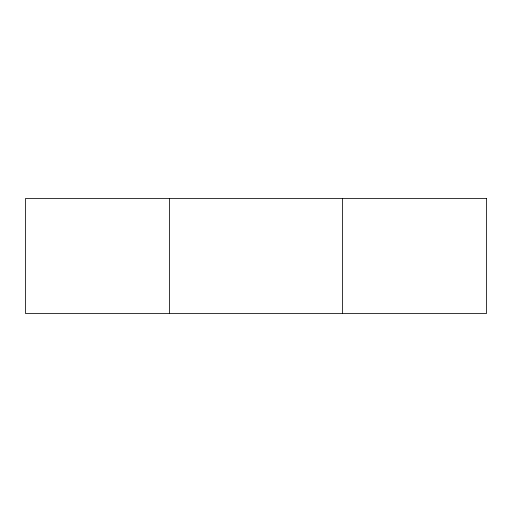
<?xml version="1.0" encoding="UTF-8"?>
<svg xmlns="http://www.w3.org/2000/svg" width="512" height="512" viewBox="0 0 512 512"><rect width="100%" height="100%" fill="white"/><g stroke="black" fill="none" stroke-linecap="round" stroke-linejoin="round"><path stroke-width="0.77" d="M342.4 198.4L342.4 313.6M169.6 198.4L169.6 313.6M486.4 198.4L25.6 198.4L25.6 313.6L486.4 313.6L486.4 198.4"/></g></svg>
